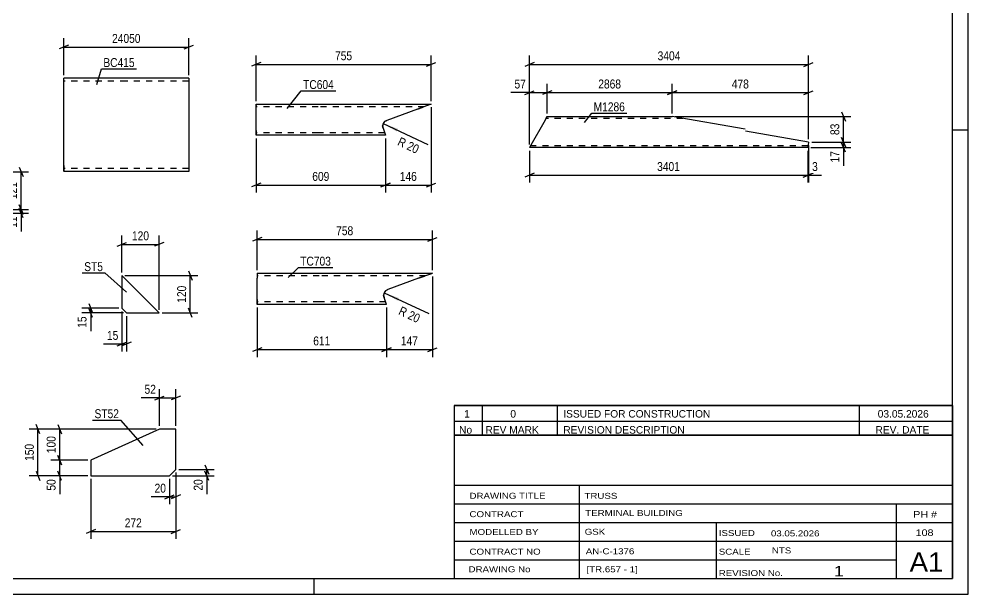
# Model space of a CAD drawing. Header units: millimetres. Extents: x 0 to 594, y 0 to 420.
# Drawn here: x 289.2 to 594, y 0 to 184.8 of the extents above; entities that cross this region are included whole.
import ezdxf

# ---------------------------------------------------------------- set-up
doc = ezdxf.new("R2010")
doc.units = ezdxf.units.MM
doc.linetypes.add('DXK_LINE_DOT2', pattern=[3.9198, 1.9599, -1.9599])
doc.styles.add('Arial Narrow', font='ARIALN.TTF', dxfattribs={"height": 0.2})

# ---------------------------------------------------------------- blocks, each defined once
blk = doc.blocks.new('Unknown-814738327-1163')
at = {"color": 5, "linetype": 'Continuous'}
for p, q in [((594, 0), (594, 420)), ((589, 5), (589, 415)), ((594, 149), (589, 149)), ((5, 5), (589, 5)), ((384, 0), (384, 5)), ((0, 0), (594, 0))]:
    blk.add_line(p, q, dxfattribs=at)
blk = doc.blocks.new('Unknown-814738327-20922')
at = {"color": 7, "linetype": 'Continuous'}
for p, q in [((429, 51.05), (429, 5)), ((429, 51.05), (589, 51.05)), ((589, 51), (589, 5)), ((429, 35), (589, 35)), ((469.14, 35), (469.14, 5)), ((429, 29), (589, 29)), ((571, 5.05), (571, 29.05)), ((429, 23), (589, 23)), ((513.14, 23), (513.14, 5)), ((429, 17), (589, 17)), ((429, 11), (571, 11)), ((429, 5), (589, 5))]:
    blk.add_line(p, q, dxfattribs=at)
at = {"color": 7, "style": 'Arial Narrow'}
for s, height, width, p in [('DRAWING TITLE', 1.9089, 1.425378, (433.88, 30.61)), ('TRUSS', 1.909, 1.425378, (470.81, 30.59)), ('CONTRACT', 1.909, 1.425378, (433.88, 24.71)), ('TERMINAL BUILDING', 1.9089, 1.425378, (471.06, 25.07)), ('MODELLED BY', 1.9089, 1.425378, (433.88, 18.98)), ('GSK', 1.909, 1.425378, (470.88, 19.04)), ('ISSUED', 1.909, 1.425378, (513.94, 18.64)), ('03.05.2026', 1.909, 1.425378, (530.69, 18.52)), ('CONTRACT NO', 1.9089, 1.425378, (433.88, 12.66)), ('AN-C-1376', 1.909, 1.425378, (471.23, 12.78)), ('SCALE', 1.909, 1.425378, (513.94, 12.65)), ('A1', 6.204, 1.25, (575.24, 7.2)), ('DRAWING No', 1.909, 1.425378, (433.56, 7)), ('[TR.657 - 1]', 1.9089, 1.425378, (471.46, 6.99)), ('REVISION No.', 1.9089, 1.425378, (513.94, 5.77)), ('1', 3.34, 1.5, (550.91, 5.68))]:
    blk.add_text(s, height=height, dxfattribs=dict(at, width=width)).set_placement(p)
at = {"color": 7, "linetype": 'Continuous', "style": 'Arial Narrow'}
for s, height, width, p in [('PH #', 2.1, 1.42538, (576.4, 24.55)), ('108', 2.1, 1.42538, (577.19, 18.65)), ('NTS', 1.909, 1.425378, (531, 13.05))]:
    blk.add_text(s, height=height, dxfattribs=dict(at, width=width)).set_placement(p)
blk = doc.blocks.new('Unknown-814738327-20923')
at = {"color": 7, "linetype": 'Continuous'}
for p, q in [((429, 60.55), (589, 60.55)), ((589, 60.55), (429, 60.55)), ((429, 60.55), (429, 55.55)), ((438, 60.55), (438, 55.55)), ((462, 60.55), (462, 55.55)), ((559, 60.55), (559, 55.55)), ((589, 60.55), (589, 55.55)), ((429, 55.55), (589, 55.55)), ((429, 55.55), (429, 51.05)), ((429, 55.55), (589, 55.55)), ((438, 55.55), (438, 51.05)), ((462, 55.55), (462, 51.05)), ((559, 55.55), (559, 51.05)), ((589, 55.55), (589, 51.05)), ((589, 51.05), (429, 51.05))]:
    blk.add_line(p, q, dxfattribs=at)
at = {"color": 7, "linetype": 'Continuous', "style": 'Arial Narrow'}
for s, height, width, p in [('1', 2.39, 1.196471, (432.16, 56.7)), ('0', 2.39, 1.196471, (447, 56.7)), ('ISSUED FOR CONSTRUCTION', 2.3861, 1.196471, (464, 56.7)), ('03.05.2026', 2.386, 1.196471, (565, 56.7)), ('No', 2.386, 1.2, (430.54, 51.55)), ('REV MARK', 2.386, 1.2, (439, 51.55)), ('REVISION DESCRIPTION', 2.3861, 1.2, (464, 51.55)), ('REV. DATE', 2.386, 1.2, (564.28, 51.55))]:
    blk.add_text(s, height=height, dxfattribs=dict(at, width=width)).set_placement(p)
blk = doc.blocks.new('Part-814738327-19697 - 19696')
at = {"color": 2, "linetype": 'Continuous'}
for p, q in [((365.32, 155.78), (365.32, 157.38)), ((365.32, 157.38), (385.32, 157.38)), ((365.32, 148.98), (365.32, 155.78)), ((385.42, 157.38), (421.54, 157.38)), ((417.14, 155.78), (407.3, 152.19)), ((421.2, 157.25), (417.14, 155.78)), ((421.54, 157.38), (421.2, 157.25)), ((406.1, 149.63), (405.98, 150.4)), ((406.1, 149.63), (406.92, 147.38)), ((406.63, 151.79), (407.3, 152.19)), ((365.32, 147.38), (365.32, 148.98)), ((385.32, 147.38), (365.32, 147.38)), ((406.92, 147.38), (385.42, 147.38))]:
    blk.add_line(p, q, dxfattribs=at)
at = {"color": 7, "linetype": 'DXK_LINE_DOT2'}
for p, q in [((365.32, 157.38), (365.32, 156.91)), ((385.32, 156.58), (365.32, 156.58)), ((419.34, 156.58), (385.42, 156.58)), ((417.14, 155.78), (420.25, 156.91)), ((405.98, 150.4), (406.1, 149.63)), ((405.98, 150.4), (406.1, 149.63)), ((406.1, 149.63), (405.98, 150.4)), ((407.3, 152.19), (406.63, 151.79)), ((407.3, 152.19), (406.63, 151.79)), ((406.63, 151.79), (407.3, 152.19)), ((365.32, 148.98), (365.32, 147.5)), ((385.32, 148.18), (365.32, 148.18)), ((406.63, 148.18), (385.42, 148.18))]:
    blk.add_line(p, q, dxfattribs=at)
at = {"color": 2, "linetype": 'Continuous'}
blk.add_arc((407.98, 150.31), 2, 132.5002, 177.5002, dxfattribs=at)
at = {"color": 7, "linetype": 'DXK_LINE_DOT2'}
blk.add_arc((407.98, 150.31), 2, 132.5002, 177.5002, dxfattribs=at)
blk.add_arc((407.98, 150.31), 2, 132.5002, 177.5002, dxfattribs=at)
blk.add_arc((407.98, 150.31), 2, 132.5002, 177.5002, dxfattribs=at)
blk = doc.blocks.new('Part-814738327-19712 - 19711')
at = {"color": 2, "linetype": 'Continuous'}
for p, q in [((365.64, 103.04), (365.64, 101.44)), ((365.64, 103.04), (385.64, 103.04)), ((365.64, 94.64), (365.64, 101.44)), ((385.74, 103.04), (421.95, 103.04)), ((417.55, 101.44), (407.62, 97.83)), ((421.62, 102.92), (417.55, 101.44)), ((421.95, 103.04), (421.62, 102.92)), ((406.95, 97.42), (407.62, 97.83)), ((365.64, 93.04), (365.64, 94.64)), ((406.42, 95.26), (406.3, 96.03)), ((407.23, 93.04), (406.42, 95.26)), ((385.64, 93.04), (365.64, 93.04)), ((407.23, 93.04), (385.74, 93.04))]:
    blk.add_line(p, q, dxfattribs=at)
at = {"color": 7, "linetype": 'DXK_LINE_DOT2'}
for p, q in [((365.64, 103.04), (365.64, 102.58)), ((385.64, 102.24), (365.64, 102.24)), ((419.75, 102.24), (385.74, 102.24)), ((417.55, 101.44), (420.66, 102.58)), ((407.62, 97.83), (406.95, 97.42)), ((406.95, 97.42), (407.62, 97.83)), ((407.62, 97.83), (406.95, 97.42)), ((365.64, 94.64), (365.64, 93.17)), ((406.3, 96.03), (406.42, 95.26)), ((406.42, 95.26), (406.3, 96.03)), ((406.3, 96.03), (406.42, 95.26)), ((385.64, 93.84), (365.64, 93.84)), ((406.94, 93.84), (385.74, 93.84))]:
    blk.add_line(p, q, dxfattribs=at)
at = {"color": 2, "linetype": 'Continuous'}
blk.add_arc((408.3, 95.95), 2, 132.5002, 177.5002, dxfattribs=at)
at = {"color": 7, "linetype": 'DXK_LINE_DOT2'}
blk.add_arc((408.3, 95.95), 2, 132.5002, 177.5002, dxfattribs=at)
blk.add_arc((408.3, 95.95), 2, 132.5002, 177.5002, dxfattribs=at)
blk.add_arc((408.3, 95.95), 2, 132.5002, 177.5002, dxfattribs=at)
blk = doc.blocks.new('Part-814738327-14232 - 14231')
at = {"color": 2, "linetype": 'Continuous'}
for p, q in [((323.6, 165.73), (303.6, 165.73)), ((303.6, 137.73), (303.6, 165.73)), ((343.7, 165.73), (323.7, 165.73)), ((343.7, 165.73), (343.7, 135.73)), ((303.6, 137.73), (303.6, 135.73)), ((323.6, 135.73), (303.6, 135.73)), ((343.7, 135.73), (323.7, 135.73))]:
    blk.add_line(p, q, dxfattribs=at)
at = {"color": 7, "linetype": 'DXK_LINE_DOT2'}
for p, q in [((323.6, 164.73), (303.6, 164.73)), ((343.7, 164.73), (323.7, 164.73)), ((303.6, 135.88), (303.6, 137.73)), ((303.6, 136.73), (303.6, 136.8)), ((323.6, 136.73), (303.6, 136.73)), ((343.7, 136.73), (323.7, 136.73)), ((343.7, 136.73), (343.7, 136.8))]:
    blk.add_line(p, q, dxfattribs=at)
blk = doc.blocks.new('Part-814738327-14259 - 14258')
at = {"color": 2, "linetype": 'Continuous'}
for p, q in [((322.21, 102.32), (322.21, 91.82)), ((322.21, 102.32), (334.21, 90.32)), ((322.21, 91.82), (323.71, 90.32)), ((323.71, 90.32), (334.21, 90.32))]:
    blk.add_line(p, q, dxfattribs=at)
blk = doc.blocks.new('Part-814738327-14306 - 14305')
at = {"color": 2, "linetype": 'Continuous'}
for p, q in [((334.28, 53), (312.28, 43)), ((339.51, 53), (334.28, 53)), ((339.51, 40), (339.51, 53)), ((312.28, 43), (312.28, 38)), ((337.51, 38), (339.51, 40)), ((312.28, 38), (337.51, 38))]:
    blk.add_line(p, q, dxfattribs=at)
blk = doc.blocks.new('Part-814738327-19703 - 19702')
at = {"color": 2, "linetype": 'Continuous'}
for p, q in [((458.15, 152.23), (458.84, 153.43)), ((458.84, 153.43), (478.84, 153.43)), ((478.94, 153.43), (498.94, 153.43)), ((522.41, 149.37), (498.94, 153.43)), ((458.15, 152.23), (453.11, 143.43)), ((542.81, 145.16), (522.51, 148.67)), ((478.84, 143.43), (453.11, 143.43)), ((522.41, 143.43), (478.94, 143.43)), ((542.51, 143.43), (522.51, 143.43)), ((542.81, 145.16), (542.51, 143.43))]:
    blk.add_line(p, q, dxfattribs=at)
at = {"color": 7, "linetype": 'DXK_LINE_DOT2'}
for p, q in [((478.84, 152.83), (458.5, 152.83)), ((458.64, 153.08), (458.84, 153.43)), ((502.41, 152.83), (478.94, 152.83)), ((478.84, 144.03), (453.45, 144.03)), ((522.41, 144.03), (478.94, 144.03)), ((542.61, 144.03), (522.51, 144.03))]:
    blk.add_line(p, q, dxfattribs=at)
blk = doc.blocks.new('StraightDimension-814738327-19890 - 19696')
at = {"color": 7, "linetype": 'Continuous'}
for p, q in [((421.54, 156.38), (421.54, 128.99)), ((406.92, 146.38), (406.92, 128.99)), ((408.42, 131.99), (405.42, 130.79)), ((406.92, 131.39), (421.54, 131.39)), ((420.04, 130.79), (423.04, 131.99))]:
    blk.add_line(p, q, dxfattribs=at)
at = {"color": 0}
blk.add_wipeout([(417.57, 132.14), (417.57, 136.34), (410.89, 136.34), (410.89, 132.14)], dxfattribs=at)
at = {"color": 3, "style": 'Arial Narrow'}
blk.add_text('146', height=2.863, dxfattribs=at).set_placement((411.49, 132.74))
blk = doc.blocks.new('StraightDimension-814738327-19879 - 19696')
at = {"color": 7, "linetype": 'Continuous'}
for p, q in [((366.82, 170.77), (363.82, 169.57)), ((365.32, 158.38), (365.32, 173.02)), ((420.04, 169.57), (423.04, 170.77)), ((421.54, 158.38), (421.54, 173.02)), ((365.32, 170.17), (421.54, 170.17))]:
    blk.add_line(p, q, dxfattribs=at)
at = {"color": 0}
blk.add_wipeout([(396.77, 170.92), (396.77, 175.12), (390.09, 175.12), (390.09, 170.92)], dxfattribs=at)
at = {"color": 3, "style": 'Arial Narrow'}
blk.add_text('755', height=2.863, dxfattribs=at).set_placement((390.69, 171.52))
blk = doc.blocks.new('StraightDimension-814738327-19891 - 19696')
at = {"color": 7, "linetype": 'Continuous'}
for p, q in [((365.32, 146.38), (365.32, 128.99)), ((406.92, 146.38), (406.92, 128.99)), ((366.82, 131.99), (363.82, 130.79)), ((365.32, 131.39), (406.92, 131.39)), ((405.42, 130.79), (408.42, 131.99))]:
    blk.add_line(p, q, dxfattribs=at)
at = {"color": 0}
blk.add_wipeout([(389.46, 132.14), (389.46, 136.34), (382.78, 136.34), (382.78, 132.14)], dxfattribs=at)
at = {"color": 3, "style": 'Arial Narrow'}
blk.add_text('609', height=2.863, dxfattribs=at).set_placement((383.38, 132.74))
blk = doc.blocks.new('RadiusDimension-814738327-19925 - 19696')
at = {"linetype": 'Continuous'}
blk.add_hatch(color=7, dxfattribs=at).paths.add_polyline_path([(410.49, 148.59), (406.17, 151.16), (410.91, 149.5)])
at = {"color": 7, "linetype": 'Continuous'}
blk.add_line((406.17, 151.16), (420.49, 144.48), dxfattribs=at)
blk.add_arc((407.98, 150.31), 2, 132.5002, 177.5002, dxfattribs=at)
at = {"color": 0}
blk.add_wipeout([(417.1, 140.6), (418.87, 144.41), (411.49, 147.85), (409.72, 144.04)], dxfattribs=at)
at = {"color": 3, "style": 'Arial Narrow'}
blk.add_text('R 20', height=2.863, rotation=-24.9981, dxfattribs=at).set_placement((410.51, 144.33))
blk = doc.blocks.new('StraightDimension-814738327-20861 - 19711')
at = {"color": 7, "linetype": 'Continuous'}
for p, q in [((365.64, 104.04), (365.64, 116.79)), ((421.95, 104.04), (421.95, 116.79)), ((367.14, 114.54), (364.14, 113.34)), ((365.64, 113.94), (421.95, 113.94)), ((420.45, 113.34), (423.45, 114.54))]:
    blk.add_line(p, q, dxfattribs=at)
at = {"color": 0}
blk.add_wipeout([(397.14, 114.69), (397.14, 118.89), (390.45, 118.89), (390.45, 114.69)], dxfattribs=at)
at = {"color": 3, "style": 'Arial Narrow'}
blk.add_text('758', height=2.863, dxfattribs=at).set_placement((391.05, 115.29))
blk = doc.blocks.new('StraightDimension-814738327-20872 - 19711')
at = {"color": 7, "linetype": 'Continuous'}
for p, q in [((421.95, 102.04), (421.95, 76.14)), ((407.23, 92.04), (407.23, 76.14)), ((408.73, 79.14), (405.73, 77.94)), ((407.23, 78.54), (421.95, 78.54)), ((420.45, 77.94), (423.45, 79.14))]:
    blk.add_line(p, q, dxfattribs=at)
at = {"color": 0}
blk.add_wipeout([(417.93, 79.29), (417.93, 83.49), (411.25, 83.49), (411.25, 79.29)], dxfattribs=at)
at = {"color": 3, "style": 'Arial Narrow'}
blk.add_text('147', height=2.863, dxfattribs=at).set_placement((411.85, 79.89))
blk = doc.blocks.new('StraightDimension-814738327-20873 - 19711')
at = {"color": 7, "linetype": 'Continuous'}
for p, q in [((365.64, 92.04), (365.64, 76.14)), ((407.23, 92.04), (407.23, 76.14)), ((367.14, 79.14), (364.14, 77.94)), ((365.64, 78.54), (407.23, 78.54)), ((405.73, 77.94), (408.73, 79.14))]:
    blk.add_line(p, q, dxfattribs=at)
at = {"color": 0}
blk.add_wipeout([(389.78, 79.29), (389.78, 83.49), (383.09, 83.49), (383.09, 79.29)], dxfattribs=at)
at = {"color": 3, "style": 'Arial Narrow'}
blk.add_text('611', height=2.863, dxfattribs=at).set_placement((383.69, 79.89))
blk = doc.blocks.new('RadiusDimension-814738327-20907 - 19711')
at = {"linetype": 'Continuous'}
blk.add_hatch(color=7, dxfattribs=at).paths.add_polyline_path([(410.81, 94.23), (406.49, 96.79), (411.23, 95.13)])
at = {"color": 7, "linetype": 'Continuous'}
blk.add_line((406.49, 96.79), (420.82, 90.11), dxfattribs=at)
blk.add_arc((408.3, 95.95), 2, 132.5002, 177.5002, dxfattribs=at)
at = {"color": 0}
blk.add_wipeout([(417.43, 86.23), (419.2, 90.04), (411.82, 93.48), (410.05, 89.67)], dxfattribs=at)
at = {"color": 3, "style": 'Arial Narrow'}
blk.add_text('R 20', height=2.863, rotation=-24.9981, dxfattribs=at).set_placement((410.84, 89.96))
blk = doc.blocks.new('StraightDimension-814738327-14785 - 14231')
at = {"color": 7, "linetype": 'Continuous'}
for p, q in [((303.6, 166.73), (303.6, 178.58)), ((343.7, 166.73), (343.7, 178.58)), ((305.1, 176.33), (302.1, 175.13)), ((303.6, 175.73), (343.7, 175.73)), ((342.2, 175.13), (345.2, 176.33))]:
    blk.add_line(p, q, dxfattribs=at)
at = {"color": 0}
blk.add_wipeout([(328.82, 176.48), (328.82, 180.68), (318.48, 180.68), (318.48, 176.48)], dxfattribs=at)
at = {"color": 3, "style": 'Arial Narrow'}
blk.add_text('24050', height=2.863, dxfattribs=at).set_placement((319.08, 177.08))
blk = doc.blocks.new('StraightDimension-814738327-14873 - 14258')
at = {"color": 7, "linetype": 'Continuous'}
for p, q in [((321.21, 91.82), (309.36, 91.82)), ((311.61, 93.32), (312.81, 90.32)), ((312.81, 88.82), (311.61, 91.82)), ((312.21, 90.32), (312.21, 91.82)), ((322.71, 90.32), (309.36, 90.32))]:
    blk.add_line(p, q, dxfattribs=at)
at = {"color": 0}
blk.add_wipeout([(311.46, 89.8), (307.26, 89.8), (307.26, 84.94), (311.46, 84.94)], dxfattribs=at)
at = {"color": 7, "linetype": 'Continuous'}
blk.add_line((312.21, 90.32), (312.21, 84.41), dxfattribs=at)
blk.add_line((312.21, 90.32), (312.21, 84.41), dxfattribs=at)
at = {"color": 3, "style": 'Arial Narrow'}
blk.add_text('15', height=2.863, rotation=90.0002, dxfattribs=at).set_placement((310.86, 85.54))
blk = doc.blocks.new('StraightDimension-814738327-14865 - 14258')
at = {"color": 7, "linetype": 'Continuous'}
for p, q in [((322.21, 90.82), (322.21, 77.92)), ((323.71, 89.32), (323.71, 77.92)), ((320.71, 79.72), (323.71, 80.92)), ((325.21, 80.92), (322.21, 79.72)), ((322.21, 80.32), (323.71, 80.32))]:
    blk.add_line(p, q, dxfattribs=at)
at = {"color": 0}
blk.add_wipeout([(321.68, 81.07), (321.68, 85.27), (316.83, 85.27), (316.83, 81.07)], dxfattribs=at)
at = {"color": 7, "linetype": 'Continuous'}
blk.add_line((322.21, 80.32), (316.3, 80.32), dxfattribs=at)
blk.add_line((322.21, 80.32), (316.3, 80.32), dxfattribs=at)
at = {"color": 3, "style": 'Arial Narrow'}
blk.add_text('15', height=2.863, dxfattribs=at).set_placement((317.43, 81.67))
blk = doc.blocks.new('StraightDimension-814738327-14877 - 14258')
at = {"color": 7, "linetype": 'Continuous'}
for p, q in [((343.61, 103.82), (344.81, 100.82)), ((323.21, 102.32), (346.61, 102.32)), ((344.21, 90.32), (344.21, 102.32)), ((344.81, 88.82), (343.61, 91.82)), ((335.21, 90.32), (346.61, 90.32))]:
    blk.add_line(p, q, dxfattribs=at)
at = {"color": 0}
blk.add_wipeout([(343.46, 99.66), (339.26, 99.66), (339.26, 92.98), (343.46, 92.98)], dxfattribs=at)
at = {"color": 3, "style": 'Arial Narrow'}
blk.add_text('120', height=2.863, rotation=90.0002, dxfattribs=at).set_placement((342.86, 93.58))
blk = doc.blocks.new('StraightDimension-814738327-14869 - 14258')
at = {"color": 7, "linetype": 'Continuous'}
for p, q in [((320.71, 111.72), (323.71, 112.92)), ((322.21, 103.32), (322.21, 115.17)), ((335.71, 112.92), (332.71, 111.72)), ((334.21, 91.32), (334.21, 115.17)), ((322.21, 112.32), (334.21, 112.32))]:
    blk.add_line(p, q, dxfattribs=at)
at = {"color": 0}
blk.add_wipeout([(331.55, 113.07), (331.55, 117.27), (324.87, 117.27), (324.87, 113.07)], dxfattribs=at)
at = {"color": 3, "style": 'Arial Narrow'}
blk.add_text('120', height=2.863, dxfattribs=at).set_placement((325.47, 113.67))
blk = doc.blocks.new('StraightDimension-814738327-14941 - 14305')
at = {"color": 7, "linetype": 'Continuous'}
for p, q in [((340.51, 40), (351.91, 40)), ((348.91, 41.5), (350.11, 38.5)), ((349.51, 38), (349.51, 40)), ((338.51, 38), (351.91, 38)), ((350.11, 36.5), (348.91, 39.5))]:
    blk.add_line(p, q, dxfattribs=at)
at = {"color": 0}
blk.add_wipeout([(348.76, 37.47), (344.56, 37.47), (344.56, 32.62), (348.76, 32.62)], dxfattribs=at)
at = {"color": 7, "linetype": 'Continuous'}
blk.add_line((349.51, 38), (349.51, 32.09), dxfattribs=at)
blk.add_line((349.51, 38), (349.51, 32.09), dxfattribs=at)
at = {"color": 3, "style": 'Arial Narrow'}
blk.add_text('20', height=2.863, rotation=90.0002, dxfattribs=at).set_placement((348.16, 33.22))
blk = doc.blocks.new('StraightDimension-814738327-14933 - 14305')
at = {"color": 7, "linetype": 'Continuous'}
for p, q in [((337.51, 37), (337.51, 28.83)), ((339.51, 39), (339.51, 28.83)), ((336.01, 30.63), (339.01, 31.83)), ((337.51, 31.23), (339.51, 31.23)), ((341.01, 31.83), (338.01, 30.63))]:
    blk.add_line(p, q, dxfattribs=at)
at = {"color": 0}
blk.add_wipeout([(336.98, 31.98), (336.98, 36.18), (332.12, 36.18), (332.12, 31.98)], dxfattribs=at)
at = {"color": 7, "linetype": 'Continuous'}
blk.add_line((337.51, 31.23), (331.6, 31.23), dxfattribs=at)
blk.add_line((337.51, 31.23), (331.6, 31.23), dxfattribs=at)
at = {"color": 3, "style": 'Arial Narrow'}
blk.add_text('20', height=2.863, dxfattribs=at).set_placement((332.72, 32.58))
blk = doc.blocks.new('StraightDimension-814738327-14946 - 14305')
at = {"color": 7, "linetype": 'Continuous'}
for p, q in [((311.28, 43), (299.43, 43)), ((301.68, 44.5), (302.88, 41.5)), ((302.28, 38), (302.28, 43)), ((311.28, 38), (299.43, 38)), ((302.88, 36.5), (301.68, 39.5))]:
    blk.add_line(p, q, dxfattribs=at)
at = {"color": 0}
blk.add_wipeout([(301.53, 37.47), (297.33, 37.47), (297.33, 32.62), (301.53, 32.62)], dxfattribs=at)
at = {"color": 7, "linetype": 'Continuous'}
blk.add_line((302.28, 38), (302.28, 32.09), dxfattribs=at)
blk.add_line((302.28, 38), (302.28, 32.09), dxfattribs=at)
at = {"color": 3, "style": 'Arial Narrow'}
blk.add_text('50', height=2.863, rotation=90.0002, dxfattribs=at).set_placement((300.93, 33.22))
blk = doc.blocks.new('StraightDimension-814738327-14945 - 14305')
at = {"color": 7, "linetype": 'Continuous'}
for p, q in [((333.28, 53), (299.43, 53)), ((301.68, 54.5), (302.88, 51.5)), ((302.28, 43), (302.28, 53)), ((311.28, 43), (299.43, 43)), ((302.88, 41.5), (301.68, 44.5))]:
    blk.add_line(p, q, dxfattribs=at)
at = {"color": 0}
blk.add_wipeout([(301.53, 51.34), (297.33, 51.34), (297.33, 44.66), (301.53, 44.66)], dxfattribs=at)
at = {"color": 3, "style": 'Arial Narrow'}
blk.add_text('100', height=2.863, rotation=90.0002, dxfattribs=at).set_placement((300.93, 45.26))
blk = doc.blocks.new('StraightDimension-814738327-14937 - 14305')
at = {"color": 7, "linetype": 'Continuous'}
for p, q in [((334.28, 54), (334.28, 65.85)), ((339.51, 54), (339.51, 65.85)), ((332.78, 62.4), (335.78, 63.6)), ((334.28, 63), (339.51, 63)), ((341.01, 63.6), (338.01, 62.4))]:
    blk.add_line(p, q, dxfattribs=at)
at = {"color": 0}
blk.add_wipeout([(333.76, 63.75), (333.76, 67.95), (328.9, 67.95), (328.9, 63.75)], dxfattribs=at)
at = {"color": 7, "linetype": 'Continuous'}
blk.add_line((334.28, 63), (328.37, 63), dxfattribs=at)
blk.add_line((334.28, 63), (328.37, 63), dxfattribs=at)
at = {"color": 3, "style": 'Arial Narrow'}
blk.add_text('52', height=2.863, dxfattribs=at).set_placement((329.5, 64.35))
blk = doc.blocks.new('StraightDimension-814738327-14951 - 14305')
at = {"color": 7, "linetype": 'Continuous'}
for p, q in [((312.28, 37), (312.28, 17.7)), ((339.51, 39), (339.51, 17.7)), ((313.78, 20.7), (310.78, 19.5)), ((312.28, 20.1), (339.51, 20.1)), ((338.01, 19.5), (341.01, 20.7))]:
    blk.add_line(p, q, dxfattribs=at)
at = {"color": 0}
blk.add_wipeout([(329.23, 20.85), (329.23, 25.05), (322.55, 25.05), (322.55, 20.85)], dxfattribs=at)
at = {"color": 3, "style": 'Arial Narrow'}
blk.add_text('272', height=2.863, dxfattribs=at).set_placement((323.15, 21.45))
blk = doc.blocks.new('StraightDimension-814738327-14955 - 14305')
at = {"color": 7, "linetype": 'Continuous'}
for p, q in [((333.28, 53), (292.43, 53)), ((295.88, 51.5), (294.68, 54.5)), ((295.28, 38), (295.28, 53)), ((311.28, 38), (292.43, 38)), ((294.68, 39.5), (295.88, 36.5))]:
    blk.add_line(p, q, dxfattribs=at)
at = {"color": 0}
blk.add_wipeout([(294.53, 48.84), (290.33, 48.84), (290.33, 42.16), (294.53, 42.16)], dxfattribs=at)
at = {"color": 3, "style": 'Arial Narrow'}
blk.add_text('150', height=2.863, rotation=90.0002, dxfattribs=at).set_placement((293.93, 42.76))
blk = doc.blocks.new('StraightDimension-814738327-19234 - 14369')
at = {"color": 7, "linetype": 'Continuous'}
for p, q in [((269.53, 135.62), (292.28, 135.62)), ((289.28, 137.12), (290.48, 134.12)), ((289.88, 123.55), (289.88, 135.62)), ((290.48, 122.05), (289.28, 125.05)), ((280.88, 123.55), (292.28, 123.55))]:
    blk.add_line(p, q, dxfattribs=at)
at = {"color": 0}
blk.add_wipeout([(289.13, 132.92), (284.93, 132.92), (284.93, 126.24), (289.13, 126.24)], dxfattribs=at)
at = {"color": 3, "style": 'Arial Narrow'}
blk.add_text('121', height=2.863, rotation=90.0002, dxfattribs=at).set_placement((288.53, 126.84))
blk = doc.blocks.new('StraightDimension-814738327-19235 - 14369')
at = {"color": 7, "linetype": 'Continuous'}
for p, q in [((289.28, 125.05), (290.48, 122.05)), ((279.68, 122.42), (292.28, 122.42)), ((280.88, 123.55), (292.28, 123.55)), ((290.48, 120.92), (289.28, 123.92)), ((289.88, 122.42), (289.88, 123.55))]:
    blk.add_line(p, q, dxfattribs=at)
at = {"color": 0}
blk.add_wipeout([(289.13, 121.89), (284.93, 121.89), (284.93, 117.03), (289.13, 117.03)], dxfattribs=at)
at = {"color": 7, "linetype": 'Continuous'}
blk.add_line((289.88, 122.42), (289.88, 116.51), dxfattribs=at)
blk.add_line((289.88, 122.42), (289.88, 116.51), dxfattribs=at)
at = {"color": 3, "style": 'Arial Narrow'}
blk.add_text('11', height=2.863, rotation=90.0002, dxfattribs=at).set_placement((288.53, 117.63))
blk = doc.blocks.new('StraightDimension-814738327-20817 - 19702')
at = {"color": 7, "linetype": 'Continuous'}
for p, q in [((553.41, 146.66), (554.61, 143.66)), ((543.51, 143.43), (556.41, 143.43)), ((543.81, 145.16), (556.41, 145.16)), ((554.61, 141.93), (553.41, 144.93)), ((554.01, 143.43), (554.01, 145.16))]:
    blk.add_line(p, q, dxfattribs=at)
at = {"color": 0}
blk.add_wipeout([(553.26, 142.91), (549.06, 142.91), (549.06, 138.05), (553.26, 138.05)], dxfattribs=at)
at = {"color": 7, "linetype": 'Continuous'}
blk.add_line((554.01, 143.43), (554.01, 137.53), dxfattribs=at)
blk.add_line((554.01, 143.43), (554.01, 137.53), dxfattribs=at)
at = {"color": 3, "style": 'Arial Narrow'}
blk.add_text('17', height=2.863, rotation=90.0002, dxfattribs=at).set_placement((552.66, 138.65))
blk = doc.blocks.new('StraightDimension-814738327-20743 - 19702')
at = {"color": 7, "linetype": 'Continuous'}
for p, q in [((460.34, 161.69), (457.34, 160.49)), ((458.84, 154.43), (458.84, 163.94)), ((497.44, 160.49), (500.44, 161.69)), ((498.94, 154.43), (498.94, 163.94)), ((458.84, 161.09), (498.94, 161.09))]:
    blk.add_line(p, q, dxfattribs=at)
at = {"color": 0}
blk.add_wipeout([(483.15, 161.84), (483.15, 166.04), (474.64, 166.04), (474.64, 161.84)], dxfattribs=at)
at = {"color": 3, "style": 'Arial Narrow'}
blk.add_text('2868', height=2.863, dxfattribs=at).set_placement((475.24, 162.44))
blk = doc.blocks.new('StraightDimension-814738327-20790 - 19702')
at = {"color": 7, "linetype": 'Continuous'}
for p, q in [((453.11, 142.43), (453.11, 132.17)), ((542.51, 142.43), (542.51, 132.17)), ((454.61, 135.17), (451.61, 133.97)), ((453.11, 134.57), (542.51, 134.57)), ((541.01, 133.97), (544.01, 135.17))]:
    blk.add_line(p, q, dxfattribs=at)
at = {"color": 0}
blk.add_wipeout([(502.07, 135.32), (502.07, 139.52), (493.55, 139.52), (493.55, 135.32)], dxfattribs=at)
at = {"color": 3, "style": 'Arial Narrow'}
blk.add_text('3401', height=2.863, dxfattribs=at).set_placement((494.15, 135.92))
blk = doc.blocks.new('StraightDimension-814738327-20742 - 19702')
at = {"color": 7, "linetype": 'Continuous'}
for p, q in [((500.44, 161.69), (497.44, 160.49)), ((498.94, 154.43), (498.94, 163.94)), ((541.31, 160.49), (544.31, 161.69)), ((542.81, 146.16), (542.81, 163.94)), ((498.94, 161.09), (542.81, 161.09))]:
    blk.add_line(p, q, dxfattribs=at)
at = {"color": 0}
blk.add_wipeout([(524.22, 161.84), (524.22, 166.04), (517.53, 166.04), (517.53, 161.84)], dxfattribs=at)
at = {"color": 3, "style": 'Arial Narrow'}
blk.add_text('478', height=2.863, dxfattribs=at).set_placement((518.13, 162.44))
blk = doc.blocks.new('StraightDimension-814738327-20816 - 19702')
at = {"color": 7, "linetype": 'Continuous'}
for p, q in [((499.94, 153.43), (556.41, 153.43)), ((553.41, 154.93), (554.61, 151.93)), ((554.01, 145.16), (554.01, 153.43)), ((554.61, 143.66), (553.41, 146.66)), ((543.81, 145.16), (556.41, 145.16))]:
    blk.add_line(p, q, dxfattribs=at)
at = {"color": 0}
blk.add_wipeout([(553.26, 151.72), (549.06, 151.72), (549.06, 146.87), (553.26, 146.87)], dxfattribs=at)
at = {"color": 3, "style": 'Arial Narrow'}
blk.add_text('83', height=2.863, rotation=90.0002, dxfattribs=at).set_placement((552.66, 147.47))
blk = doc.blocks.new('StraightDimension-814738327-20744 - 19702')
at = {"color": 7, "linetype": 'Continuous'}
for p, q in [((451.61, 160.49), (454.61, 161.69)), ((453.11, 144.43), (453.11, 163.94)), ((460.34, 161.69), (457.34, 160.49)), ((458.84, 154.43), (458.84, 163.94)), ((453.11, 161.09), (458.84, 161.09))]:
    blk.add_line(p, q, dxfattribs=at)
at = {"color": 0}
blk.add_wipeout([(452.59, 161.84), (452.59, 166.04), (447.73, 166.04), (447.73, 161.84)], dxfattribs=at)
at = {"color": 7, "linetype": 'Continuous'}
blk.add_line((453.11, 161.09), (447.2, 161.09), dxfattribs=at)
blk.add_line((453.11, 161.09), (447.2, 161.09), dxfattribs=at)
at = {"color": 3, "style": 'Arial Narrow'}
blk.add_text('57', height=2.863, dxfattribs=at).set_placement((448.33, 162.44))
blk = doc.blocks.new('StraightDimension-814738327-20789 - 19702')
at = {"color": 7, "linetype": 'Continuous'}
for p, q in [((542.81, 144.16), (542.81, 132.17)), ((542.51, 142.43), (542.51, 132.17)), ((541.01, 133.97), (544.01, 135.17)), ((544.31, 135.17), (541.31, 133.97)), ((542.51, 134.57), (542.81, 134.57))]:
    blk.add_line(p, q, dxfattribs=at)
at = {"color": 0}
blk.add_wipeout([(546.36, 135.32), (546.36, 139.52), (543.33, 139.52), (543.33, 135.32)], dxfattribs=at)
at = {"color": 7, "linetype": 'Continuous'}
blk.add_line((542.81, 134.57), (546.89, 134.57), dxfattribs=at)
blk.add_line((542.81, 134.57), (546.89, 134.57), dxfattribs=at)
at = {"color": 3, "style": 'Arial Narrow'}
blk.add_text('3', height=2.86, dxfattribs=at).set_placement((543.93, 135.92))
blk = doc.blocks.new('StraightDimension-814738327-20843 - 19702')
at = {"color": 7, "linetype": 'Continuous'}
for p, q in [((454.61, 170.74), (451.61, 169.54)), ((453.11, 144.43), (453.11, 172.99)), ((541.31, 169.54), (544.31, 170.74)), ((542.81, 146.16), (542.81, 172.99)), ((453.11, 170.14), (542.81, 170.14))]:
    blk.add_line(p, q, dxfattribs=at)
at = {"color": 0}
blk.add_wipeout([(502.22, 170.89), (502.22, 175.09), (493.7, 175.09), (493.7, 170.89)], dxfattribs=at)
at = {"color": 3, "style": 'Arial Narrow'}
blk.add_text('3404', height=2.863, dxfattribs=at).set_placement((494.3, 171.49))
blk = doc.blocks.new('Mark-814738327-19726 - 19696')
at = {"color": 0}
blk.add_wipeout([(390.3, 162.25), (390.3, 165.25), (380.44, 165.25), (380.44, 162.25)], dxfattribs=at)
blk.add_wipeout([(390.3, 162.25), (390.3, 165.25), (380.44, 165.25), (380.44, 162.25)], dxfattribs=at)
at = {"color": 30, "linetype": 'Continuous'}
for p, q in [((375.34, 156.02), (379.84, 161.65)), ((379.84, 161.65), (390.9, 161.65))]:
    blk.add_line(p, q, dxfattribs=at)
at = {"color": 3, "style": 'Arial Narrow'}
blk.add_text('TC604', height=2.863, dxfattribs=at).set_placement((380.44, 162.25))
blk = doc.blocks.new('Mark-814738327-19720 - 19711')
at = {"color": 0}
blk.add_wipeout([(389.37, 105.52), (389.37, 108.52), (379.51, 108.52), (379.51, 105.52)], dxfattribs=at)
blk.add_wipeout([(389.37, 105.52), (389.37, 108.52), (379.51, 108.52), (379.51, 105.52)], dxfattribs=at)
at = {"color": 30, "linetype": 'Continuous'}
for p, q in [((375.66, 101.69), (378.91, 104.92)), ((378.91, 104.92), (389.97, 104.92))]:
    blk.add_line(p, q, dxfattribs=at)
at = {"color": 3, "style": 'Arial Narrow'}
blk.add_text('TC703', height=2.863, dxfattribs=at).set_placement((379.51, 105.52))
blk = doc.blocks.new('Mark-814738327-15515 - 14231')
at = {"color": 0}
blk.add_wipeout([(326.33, 169.32), (326.33, 172.32), (316.28, 172.32), (316.28, 169.32)], dxfattribs=at)
blk.add_wipeout([(326.33, 169.32), (326.33, 172.32), (316.28, 172.32), (316.28, 169.32)], dxfattribs=at)
at = {"color": 30, "linetype": 'Continuous'}
for p, q in [((314.13, 163.68), (315.68, 168.72)), ((315.68, 168.72), (326.93, 168.72))]:
    blk.add_line(p, q, dxfattribs=at)
at = {"color": 3, "style": 'Arial Narrow'}
blk.add_text('BC415', height=2.863, dxfattribs=at).set_placement((316.28, 169.32))
blk = doc.blocks.new('Mark-814738327-15532 - 14258')
at = {"color": 0}
blk.add_wipeout([(316.14, 103.76), (316.14, 106.76), (310.12, 106.76), (310.12, 103.76)], dxfattribs=at)
blk.add_wipeout([(316.14, 103.76), (316.14, 106.76), (310.12, 106.76), (310.12, 103.76)], dxfattribs=at)
at = {"color": 30, "linetype": 'Continuous'}
for p in [(309.52, 103.16), (323.71, 96.97)]:
    blk.add_line(p, (316.74, 103.16), dxfattribs=at)
at = {"color": 3, "style": 'Arial Narrow'}
blk.add_text('ST5', height=2.863, dxfattribs=at).set_placement((310.12, 103.76))
blk = doc.blocks.new('Mark-814738327-15540 - 14305')
at = {"color": 0}
blk.add_wipeout([(321.29, 56.51), (321.29, 59.51), (313.44, 59.51), (313.44, 56.51)], dxfattribs=at)
blk.add_wipeout([(321.29, 56.51), (321.29, 59.51), (313.44, 59.51), (313.44, 56.51)], dxfattribs=at)
at = {"color": 30, "linetype": 'Continuous'}
for p in [(312.84, 55.91), (329.03, 47.68)]:
    blk.add_line(p, (321.89, 55.91), dxfattribs=at)
at = {"color": 3, "style": 'Arial Narrow'}
blk.add_text('ST52', height=2.863, dxfattribs=at).set_placement((313.44, 56.51))
blk = doc.blocks.new('Mark-814738327-19723 - 19702')
at = {"color": 0}
blk.add_wipeout([(483.8, 155.11), (483.8, 158.11), (473.75, 158.11), (473.75, 155.11)], dxfattribs=at)
blk.add_wipeout([(483.8, 155.11), (483.8, 158.11), (473.75, 158.11), (473.75, 155.11)], dxfattribs=at)
at = {"color": 30, "linetype": 'Continuous'}
for p, q in [((470.77, 151.55), (473.15, 154.51)), ((473.15, 154.51), (484.4, 154.51))]:
    blk.add_line(p, q, dxfattribs=at)
at = {"color": 3, "style": 'Arial Narrow'}
blk.add_text('M1286', height=2.863, dxfattribs=at).set_placement((473.75, 155.11))

msp = doc.modelspace()

# ---------------------------------------------------------------- block references
for name in ['Unknown-814738327-1163', 'Part-814738327-14232 - 14231', 'Part-814738327-19697 - 19696', 'Part-814738327-19703 - 19702', 'Part-814738327-14259 - 14258', 'Part-814738327-19712 - 19711', 'Unknown-814738327-20923', 'Part-814738327-14306 - 14305', 'Unknown-814738327-20922']:
    msp.add_blockref(name, (0, 0))

# ---------------------------------------------------------------- next in the draw order: block references
for name in ['StraightDimension-814738327-14785 - 14231', 'StraightDimension-814738327-19879 - 19696', 'StraightDimension-814738327-20743 - 19702', 'StraightDimension-814738327-19890 - 19696', 'StraightDimension-814738327-20817 - 19702', 'StraightDimension-814738327-19234 - 14369', 'StraightDimension-814738327-20861 - 19711', 'StraightDimension-814738327-20872 - 19711', 'StraightDimension-814738327-14873 - 14258', 'StraightDimension-814738327-14946 - 14305', 'StraightDimension-814738327-14941 - 14305']:
    msp.add_blockref(name, (0, 0))

# ---------------------------------------------------------------- next in the draw order: block references
for name in ['Mark-814738327-15515 - 14231', 'Mark-814738327-19726 - 19696', 'StraightDimension-814738327-20744 - 19702', 'StraightDimension-814738327-20742 - 19702', 'StraightDimension-814738327-19891 - 19696', 'StraightDimension-814738327-20790 - 19702', 'StraightDimension-814738327-19235 - 14369', 'Mark-814738327-19720 - 19711', 'StraightDimension-814738327-20873 - 19711', 'StraightDimension-814738327-14865 - 14258', 'StraightDimension-814738327-14945 - 14305', 'StraightDimension-814738327-14933 - 14305']:
    msp.add_blockref(name, (0, 0))

# ---------------------------------------------------------------- next in the draw order: block references
for name in ['StraightDimension-814738327-20816 - 19702', 'RadiusDimension-814738327-19925 - 19696', 'StraightDimension-814738327-14877 - 14258', 'RadiusDimension-814738327-20907 - 19711', 'StraightDimension-814738327-14937 - 14305', 'StraightDimension-814738327-14951 - 14305']:
    msp.add_blockref(name, (0, 0))

# ---------------------------------------------------------------- next in the draw order: block references
for name in ['StraightDimension-814738327-20789 - 19702', 'StraightDimension-814738327-14869 - 14258', 'StraightDimension-814738327-14955 - 14305']:
    msp.add_blockref(name, (0, 0))

# ---------------------------------------------------------------- next in the draw order: block references
for name in ['StraightDimension-814738327-20843 - 19702', 'Mark-814738327-15532 - 14258', 'Mark-814738327-15540 - 14305']:
    msp.add_blockref(name, (0, 0))

# ---------------------------------------------------------------- next in the draw order: block references
msp.add_blockref('Mark-814738327-19723 - 19702', (0, 0))

doc.saveas('drawing.dxf')
